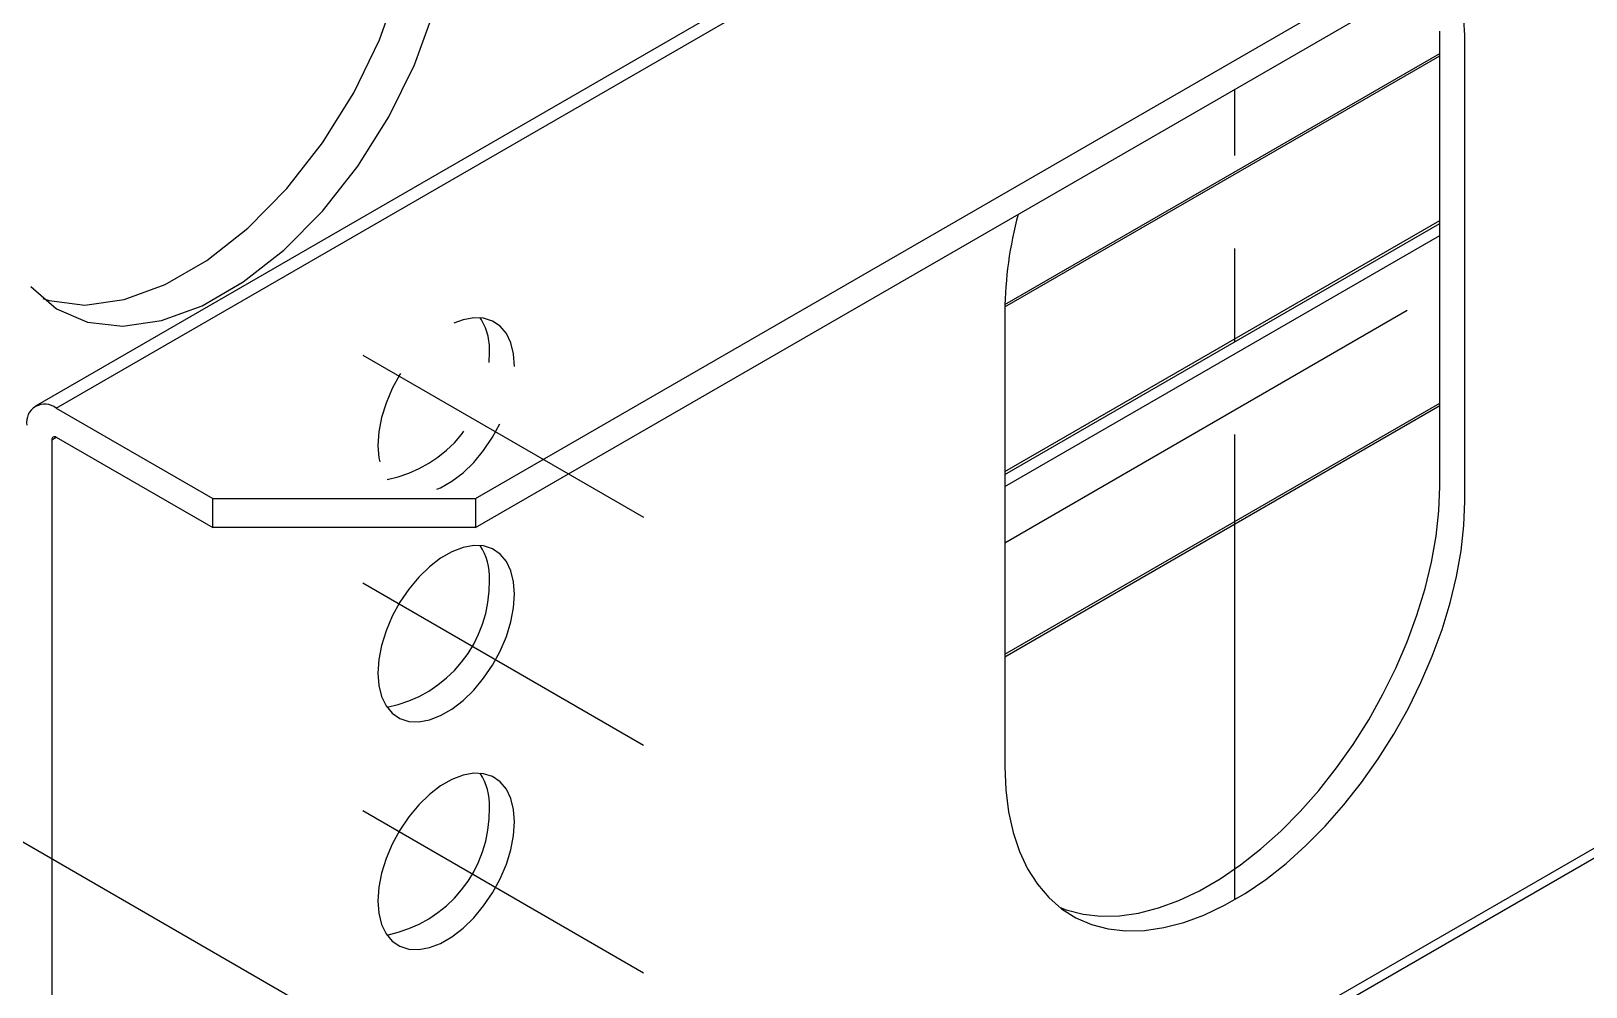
# Model space of a CAD drawing. Extents: x 0 to 17.5, y -9 to 0.
# Drawn here: x 9.856 to 11.947, y -6.131 to -4.845 of the extents above; entities that cross this region are included whole.
import ezdxf

# ---------------------------------------------------------------- set-up
doc = ezdxf.new("R2010")
doc.units = 0
doc.header["$LTSCALE"] = 0.5
doc.header["$MEASUREMENT"] = 0
doc.linetypes.add('CENTER', pattern=[2, 1.25, -0.25, 0.25, -0.25])
doc.linetypes.add('HIDDEN', pattern=[0.375, 0.25, -0.125])
for name, color, linetype in [('Centerline', 210, 'CENTER'), ('Housing', 150, 'CONTINUOUS'), ('WallMount Bracket', 190, 'CONTINUOUS')]:
    doc.layers.add(name, color=color, linetype=linetype)

msp = doc.modelspace()

# ---------------------------------------------------------------- linework, layer by layer
at = {"layer": 'Centerline', "transparency": 16777216}
for p, q in [((11.47472, -6.01288), (11.47472, -4.92368)), ((11.16536, -5.53338), (11.78408, -5.17616)), ((10.30184, -5.2811), (10.67953, -5.49917)), ((8.91864, -5.40123), (11.91144, -7.12913)), ((10.30184, -5.58734), (10.67953, -5.80541)), ((10.30184, -5.89358), (10.67953, -6.11165))]:
    msp.add_line(p, q, dxfattribs=at)
at = {"layer": 'Housing', "linetype": 'Continuous', "lineweight": 25, "transparency": 16777216}
for p, q in [((11.16545, -5.2163), (11.75028, -4.87873)), ((11.16553, -5.21287), (11.75028, -4.87535)), ((11.16536, -5.43752), (11.75028, -5.0999)), ((11.16536, -5.44161), (11.75028, -5.10398)), ((11.16536, -5.45794), (11.75028, -5.12031)), ((11.16536, -5.6833), (11.75028, -5.34567)), ((11.16536, -5.68668), (11.75028, -5.34906))]:
    msp.add_line(p, q, dxfattribs=at)
at = {"layer": 'Housing', "linetype": 'Continuous', "lineweight": 25, "transparency": 16777216, "flags": 128}
for points in [[(9.85526, -5.18873), (9.88982, -5.21883), (9.93156, -5.23684), (9.97914, -5.2422), (10.03104, -5.23473), (10.08558, -5.21468), (10.14101, -5.18268), (10.19555, -5.13977), (10.24744, -5.08732), (10.29502, -5.02702), (10.33677, -4.96081), (10.37133, -4.89081), (10.39759, -4.81928), (10.41472, -4.74852), (10.42216, -4.68079), (10.41968, -4.61829), (10.40734, -4.563), (10.38556, -4.51672), (10.35502, -4.48093), (10.31672, -4.45678), (10.27187, -4.44504), (10.22193, -4.4461), (10.1685, -4.45992), (10.11329, -4.48605)], [(9.87141, -5.2051), (9.88022, -5.20782), (9.92821, -5.21374), (9.98067, -5.20651), (10.03588, -5.18636), (10.09201, -5.15395), (10.14722, -5.11036), (10.19968, -5.05703), (10.24767, -4.9957), (10.2896, -4.9284), (10.32409, -4.85736), (10.35001, -4.7849), (10.36651, -4.71342), (10.37303, -4.64528), (10.36936, -4.58272), (10.35563, -4.5278), (10.33228, -4.48233), (10.30522, -4.45205)]]:
    msp.add_lwpolyline(points, dxfattribs=at)
at = {"layer": 'WallMount Bracket', "linetype": 'Continuous', "lineweight": 25, "transparency": 16777216}
for p, q in [((13.04348, -3.51327), (9.8615, -5.34973)), ((9.88939, -5.35249), (13.07137, -3.51603)), ((10.45352, -5.47403), (13.28194, -3.84161)), ((10.45352, -5.51306), (13.28194, -3.88065)), ((11.75028, -5.45791), (11.75028, -4.84542)), ((11.78408, -5.47741), (11.78408, -4.86493)), ((11.16536, -5.22202), (11.16536, -5.8345)), ((13.06571, -5.30464), (9.88373, -7.1411)), ((9.88939, -7.1509), (13.07137, -5.31444)), ((9.88939, -5.35249), (10.09996, -5.47403)), ((9.88373, -5.3948), (9.88939, -5.39153)), ((9.88373, -5.3948), (9.88373, -7.1411)), ((9.88939, -5.39153), (10.09996, -5.51306)), ((10.09996, -5.47403), (10.45352, -5.47403)), ((10.09996, -5.51306), (10.09996, -5.47403)), ((10.45352, -5.47403), (10.45352, -5.51306)), ((10.45352, -5.51306), (10.09996, -5.51306))]:
    msp.add_line(p, q, dxfattribs=at)
at = {"layer": 'WallMount Bracket', "linetype": 'HIDDEN', "lineweight": 25, "transparency": 16777216, "flags": 128}
msp.add_lwpolyline([(10.50598, -5.29634), (10.50473, -5.27959), (10.501, -5.26474), (10.49491, -5.2522), (10.4866, -5.24232), (10.47632, -5.23535), (10.46434, -5.2315), (10.45099, -5.23086), (10.43663, -5.23345), (10.42165, -5.23921), (10.40647, -5.24797), (10.39149, -5.2595), (10.37714, -5.27348), (10.36378, -5.28953), (10.3518, -5.30722), (10.34152, -5.32605), (10.33322, -5.34552), (10.32712, -5.3651), (10.32339, -5.38425), (10.32214, -5.40244), (10.32339, -5.4192), (10.32712, -5.43404), (10.33322, -5.44658), (10.34152, -5.45646), (10.3518, -5.46343), (10.36378, -5.46729), (10.37714, -5.46792), (10.39149, -5.46533), (10.40647, -5.45957), (10.42165, -5.45081), (10.43663, -5.43928), (10.45099, -5.4253), (10.46434, -5.40925), (10.47632, -5.39157), (10.4866, -5.37273), (10.49491, -5.35326), (10.501, -5.33368), (10.50473, -5.31454), (10.50598, -5.29634)], dxfattribs=at)
at = {"layer": 'WallMount Bracket', "linetype": 'Continuous', "lineweight": 25, "transparency": 16777216, "flags": 128}
for points in [[(11.16536, -5.8345), (11.16661, -5.86581), (11.17033, -5.89543), (11.17651, -5.92312), (11.18509, -5.94866), (11.196, -5.97184), (11.20915, -5.99248), (11.22444, -6.01041), (11.24175, -6.02548), (11.26093, -6.03758), (11.28184, -6.04661), (11.3043, -6.0525), (11.32813, -6.05518), (11.35314, -6.05466), (11.37912, -6.05093), (11.40588, -6.04401), (11.43319, -6.03397), (11.46084, -6.02089), (11.4886, -6.00487), (11.51625, -5.98604), (11.54356, -5.96455), (11.57032, -5.94058), (11.59631, -5.91432), (11.62132, -5.88597), (11.64515, -5.85578), (11.6676, -5.82397), (11.68851, -5.79081), (11.70769, -5.75657), (11.725, -5.72152), (11.74029, -5.68594), (11.75344, -5.65011), (11.76435, -5.61434), (11.77293, -5.5789), (11.77911, -5.54408), (11.78283, -5.51016), (11.78408, -5.47741)], [(11.23978, -6.02399), (11.24804, -6.02711), (11.2705, -6.03299), (11.29433, -6.03568), (11.31934, -6.03515), (11.34532, -6.03142), (11.37208, -6.0245), (11.3994, -6.01446), (11.42704, -6.00138), (11.4548, -5.98536), (11.48245, -5.96653), (11.50976, -5.94504), (11.53652, -5.92107), (11.56251, -5.89481), (11.58752, -5.86646), (11.61135, -5.83627), (11.6338, -5.80446), (11.65471, -5.77131), (11.67389, -5.73706), (11.6912, -5.70201), (11.70649, -5.66643), (11.71964, -5.63061), (11.73055, -5.59483), (11.73913, -5.55939), (11.74531, -5.52457), (11.74904, -5.49065), (11.75028, -5.45791)], [(10.50598, -5.60258), (10.50473, -5.58583), (10.501, -5.57098), (10.49491, -5.55844), (10.4866, -5.54856), (10.47632, -5.54159), (10.46434, -5.53774), (10.45099, -5.5371), (10.43663, -5.53969), (10.42165, -5.54545), (10.40647, -5.55421), (10.39149, -5.56574), (10.37714, -5.57972), (10.36378, -5.59577), (10.3518, -5.61346), (10.34152, -5.63229), (10.33322, -5.65176), (10.32712, -5.67134), (10.32339, -5.69049), (10.32214, -5.70869), (10.32339, -5.72544), (10.32712, -5.74028), (10.33322, -5.75282), (10.34152, -5.76271), (10.3518, -5.76967), (10.36378, -5.77353), (10.37714, -5.77416), (10.39149, -5.77157), (10.40647, -5.76581), (10.42165, -5.75705), (10.43663, -5.74552), (10.45099, -5.73154), (10.46434, -5.71549), (10.47632, -5.69781), (10.4866, -5.67897), (10.49491, -5.6595), (10.501, -5.63992), (10.50473, -5.62078), (10.50598, -5.60258)], [(10.50598, -5.90882), (10.50473, -5.89207), (10.501, -5.87722), (10.49491, -5.86469), (10.4866, -5.8548), (10.47632, -5.84783), (10.46434, -5.84398), (10.45099, -5.84334), (10.43663, -5.84593), (10.42165, -5.85169), (10.40647, -5.86045), (10.39149, -5.87198), (10.37714, -5.88596), (10.36378, -5.90201), (10.3518, -5.9197), (10.34152, -5.93853), (10.33322, -5.958), (10.32712, -5.97758), (10.32339, -5.99673), (10.32214, -6.01493), (10.32339, -6.03168), (10.32712, -6.04652), (10.33322, -6.05906), (10.34152, -6.06895), (10.3518, -6.07591), (10.36378, -6.07977), (10.37714, -6.08041), (10.39149, -6.07781), (10.40647, -6.07205), (10.42165, -6.06329), (10.43663, -6.05176), (10.45099, -6.03778), (10.46434, -6.02173), (10.47632, -6.00405), (10.4866, -5.98521), (10.49491, -5.96574), (10.501, -5.94616), (10.50473, -5.92702), (10.50598, -5.90882)]]:
    msp.add_lwpolyline(points, dxfattribs=at)
at = {"layer": 'WallMount Bracket', "linetype": 'Continuous', "lineweight": 25, "transparency": 16777216}
for centre, radius, start, end in [((11.4726, -4.8597), 0.31153, 359.03722, 19.54632), ((11.68515, -5.22726), 0.51981, 164.90526, 179.42319), ((9.87399, -5.37138), 0.02437, 50.81497, 189.22027), ((9.88718, -5.39424), 0.00349, 50.81497, 189.22027), ((10.39528, -5.57903), 0.07701, 356.99318, 32.94103), ((10.30184, -5.58734), 0.1704, 281.02123, 1.43593), ((10.39528, -5.88527), 0.07701, 356.99318, 32.94103), ((10.30184, -5.89358), 0.1704, 281.02123, 1.43593)]:
    msp.add_arc(centre, radius, start, end, dxfattribs=at)
at = {"layer": 'WallMount Bracket', "linetype": 'HIDDEN', "lineweight": 25, "transparency": 16777216}
for centre, radius, start, end in [((10.39528, -5.27279), 0.07701, 356.99318, 32.94103), ((10.30184, -5.2811), 0.1704, 281.02123, 1.43593)]:
    msp.add_arc(centre, radius, start, end, dxfattribs=at)

doc.saveas('drawing.dxf')
